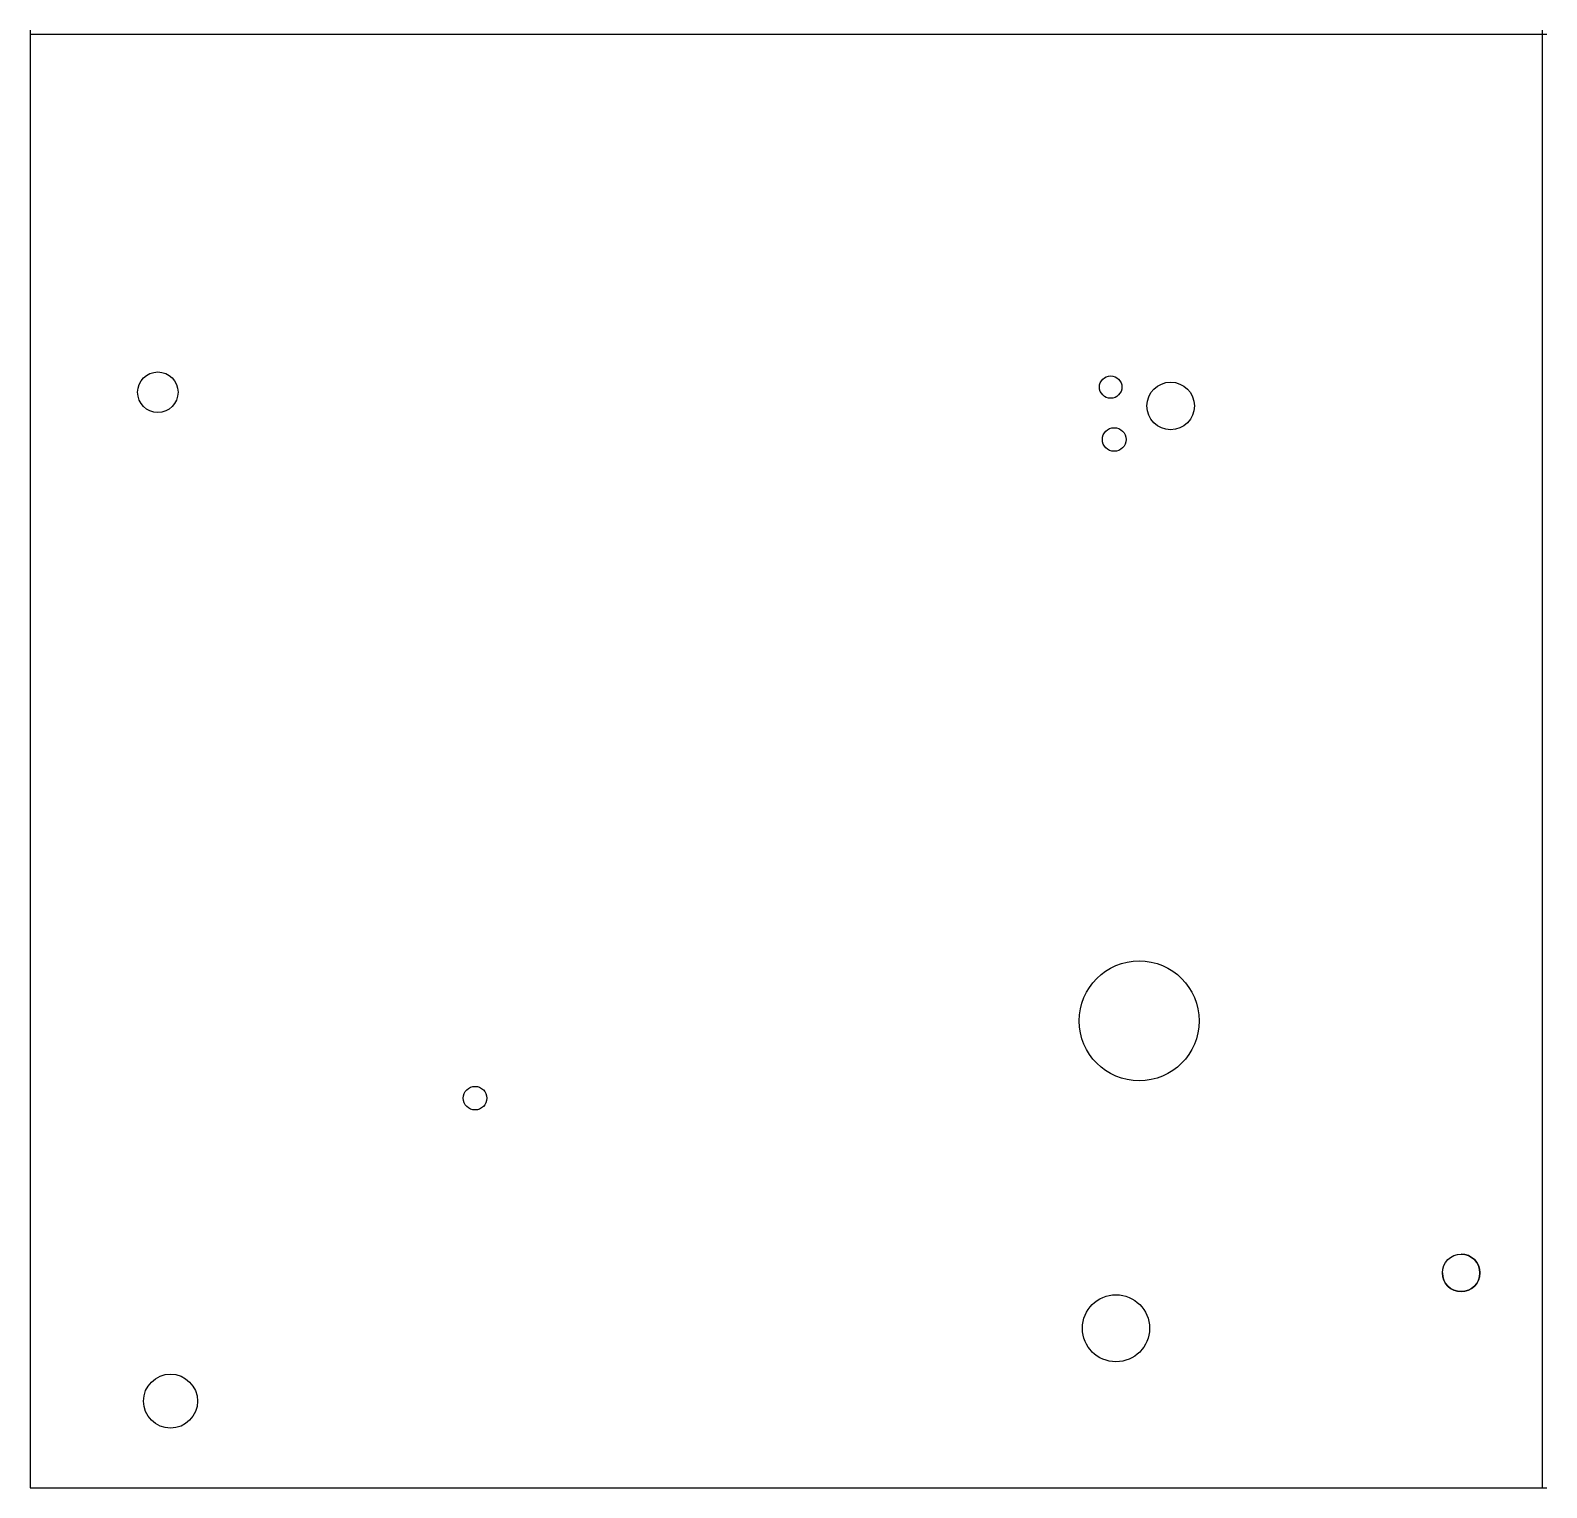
# Model space of a CAD drawing. Extents: x 5.04 to 6.07, y -1.42 to -0.44.
import ezdxf

# ---------------------------------------------------------------- set-up
doc = ezdxf.new("R2010")
doc.units = 0
doc.layers.add('LAYER1', color=7, linetype='CONTINUOUS')
doc.layers.add('LAYER12', color=5, linetype='CONTINUOUS')

msp = doc.modelspace()

# ---------------------------------------------------------------- linework, layer by layer
at = {"layer": 'LAYER1', "color": 7, "linetype": 'CONTINUOUS'}
for centre, radius in [((5.1288, -0.6832), 0.0137), ((5.7737, -0.6797), 0.0076), ((5.8143, -0.6925), 0.0161), ((5.7761, -0.7152), 0.008), ((5.793, -1.1088), 0.0406), ((5.3435, -1.1611), 0.008), ((6.0109, -1.2794), 0.0127), ((5.7773, -1.3169), 0.0227), ((5.1374, -1.3662), 0.0183)]:
    msp.add_circle(centre, radius, dxfattribs=at)
for start, end in [(0, 89.8579), (180, -90), (-90, 0)]:
    msp.add_arc((6.0109, -1.2794), 0.0127, start, end, dxfattribs=at)
at = {"layer": 'LAYER12', "color": 5, "linetype": 'CONTINUOUS'}
for points in [[(5.0426, -0.4415), (5.0426, -0.4382)], [(6.0688, -0.4411), (5.0426, -0.4411)], [(6.0657, -0.4382), (6.0657, -0.4928)], [(5.0426, -0.4928), (5.0426, -0.4415)], [(5.0426, -1.2794), (5.0426, -0.4928)], [(6.0657, -0.4928), (6.0657, -1.4233)], [(5.0426, -1.4233), (5.0426, -1.2794)], [(5.0426, -1.4248), (5.0425, -1.4248)], [(5.0425, -1.4248), (5.0426, -1.4248)], [(5.0426, -1.4248), (5.0425, -1.4248)], [(5.0425, -1.4248), (6.0109, -1.4248)], [(5.0426, -1.4248), (5.0426, -1.4233)], [(6.0109, -1.4248), (6.0688, -1.4248)], [(6.0657, -1.4233), (6.0657, -1.4248)]]:
    msp.add_lwpolyline(points, dxfattribs=at)

doc.saveas('drawing.dxf')
